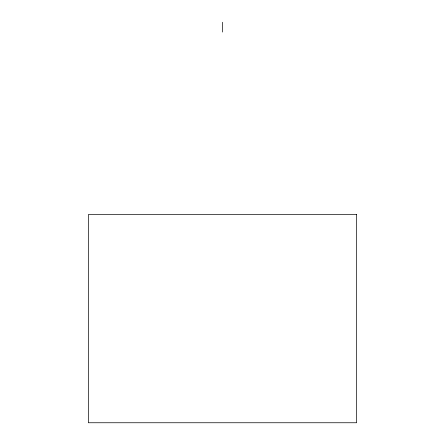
<?xml version="1.0" encoding="UTF-8"?>
<svg xmlns="http://www.w3.org/2000/svg" width="445" height="445" viewBox="0 0 445 445"><rect width="100%" height="100%" fill="white"/><g stroke="black" fill="none" stroke-linecap="round" stroke-linejoin="round"><path stroke-width="0.67" d="M222.5 22.25L222.5 32.057M356.651 214.579L88.349 214.579L88.349 422.75L356.651 422.75L356.651 214.579"/></g></svg>
